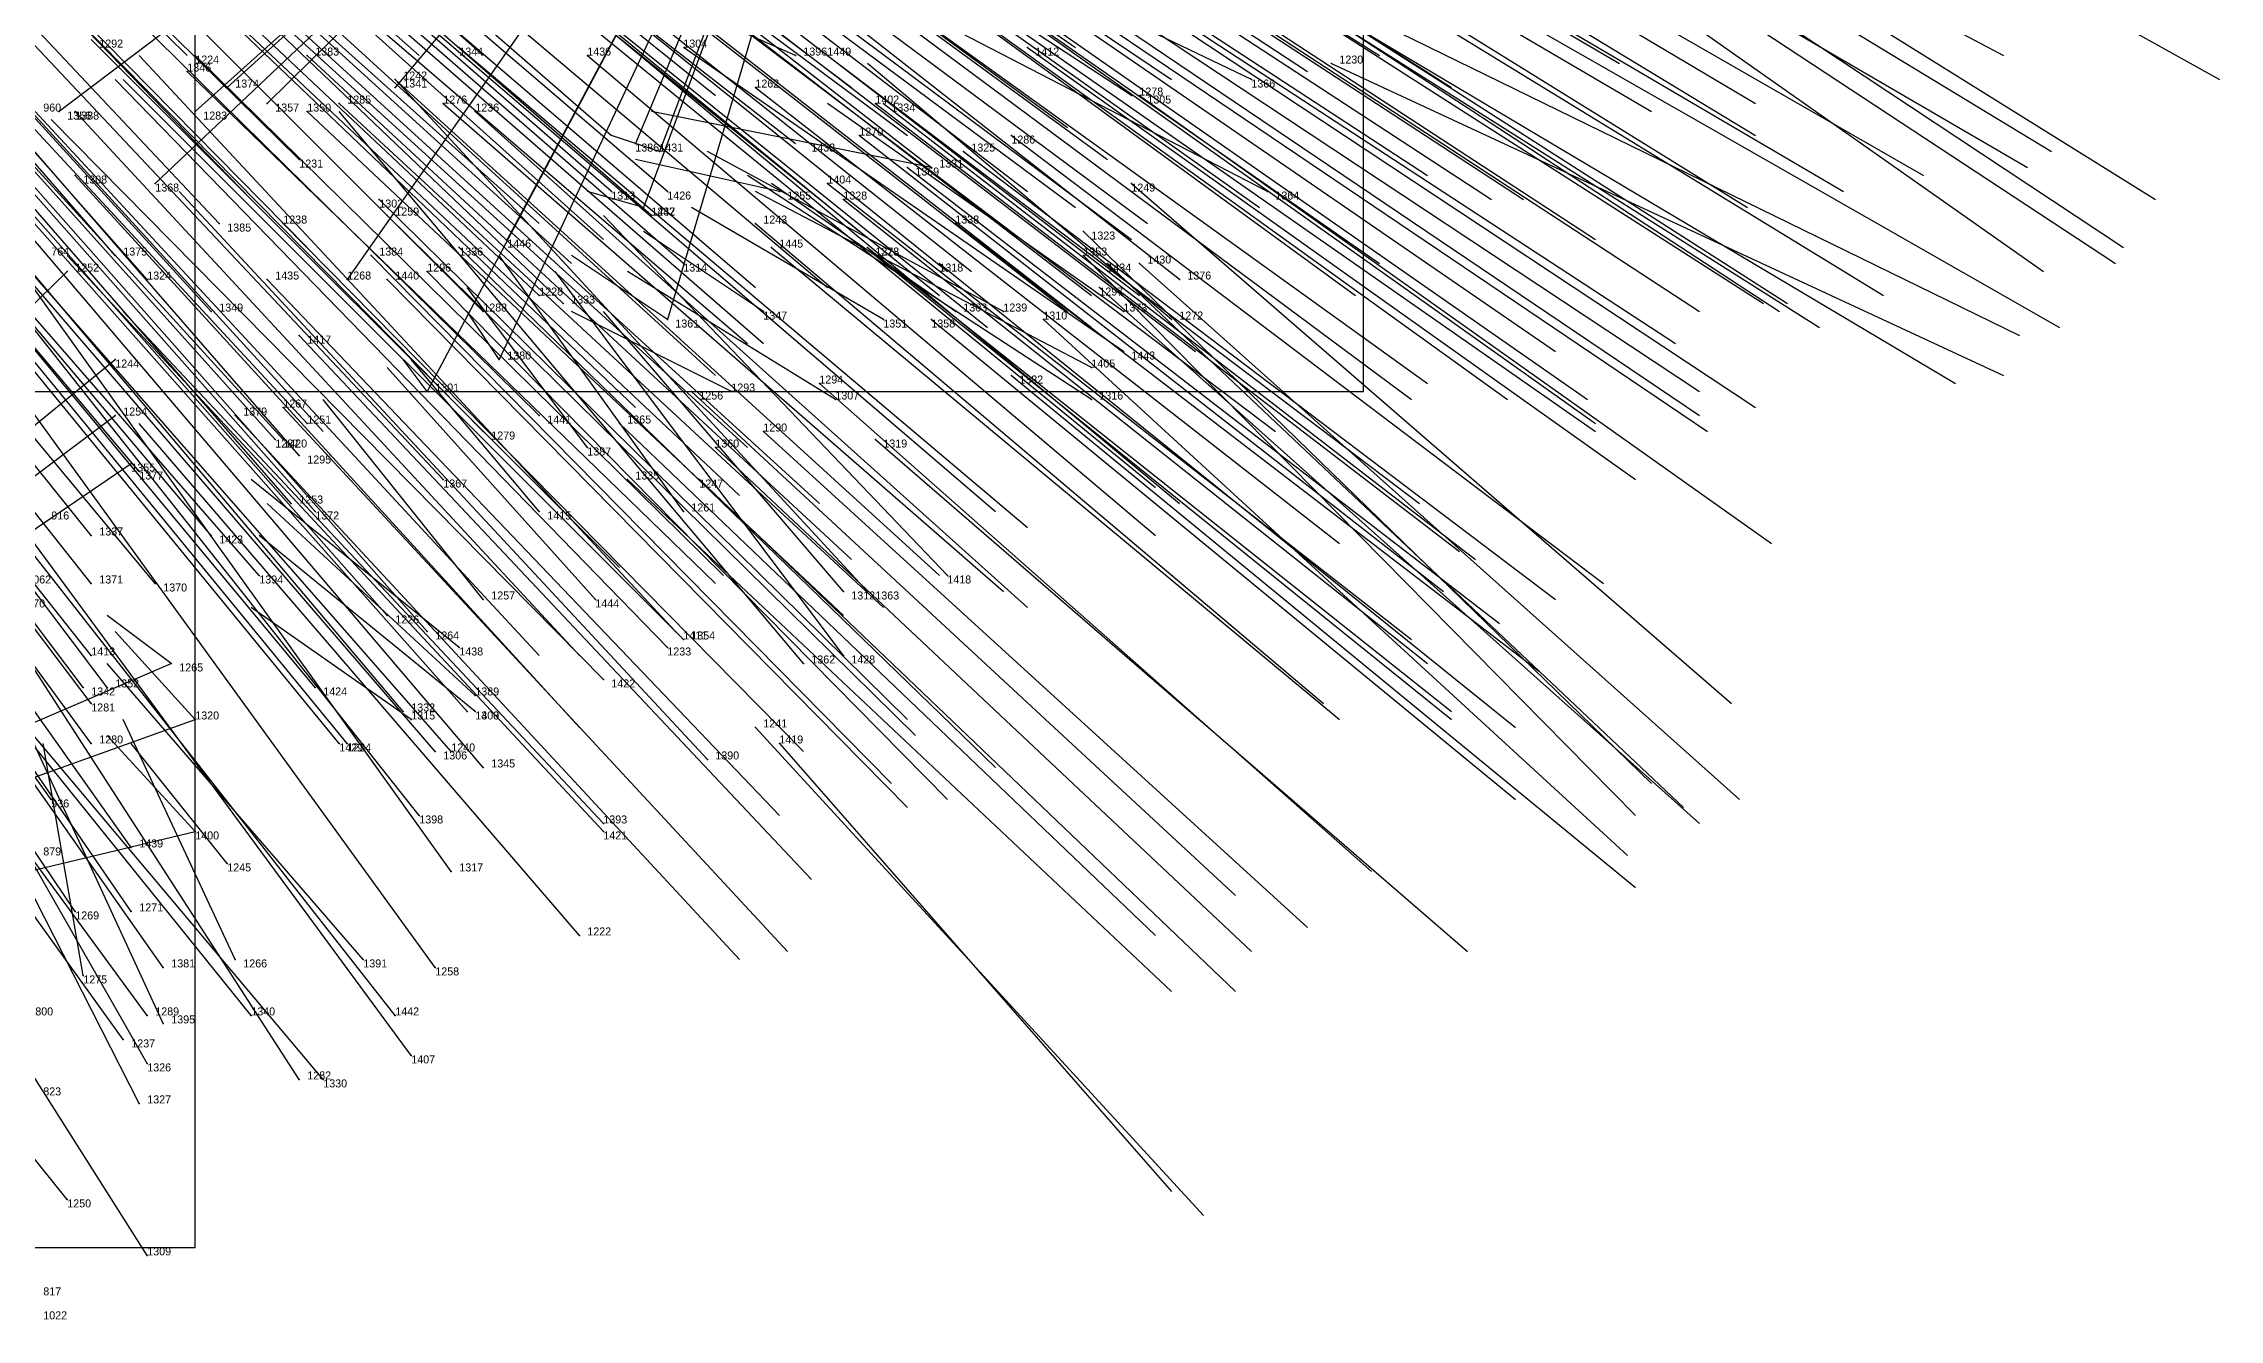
# Model space of a CAD drawing. Extents: x -0.5 to 0.59, y -0.5 to 0.59.
# Drawn here: x 0.256 to 0.528, y -0.428 to -0.2685 of the extents above; entities that cross this region are included whole.
import ezdxf

# ---------------------------------------------------------------- set-up
doc = ezdxf.new("R2010")
doc.units = 0
for name, color, linetype in [('Clients', 3, 'CONTINUOUS'), ('Facilities', 3, 'CONTINUOUS'), ('Facilities_lines', 3, 'CONTINUOUS'), ('Min_max_boxes', 1, 'CONTINUOUS'), ('Normals', 1, 'CONTINUOUS'), ('Source_points', 5, 'CONTINUOUS'), ('Text', 3, 'CONTINUOUS')]:
    doc.layers.add(name, color=color, linetype=linetype)

msp = doc.modelspace()

# ---------------------------------------------------------------- linework, layer by layer
at = {"layer": 'Clients', "color": 5}
for p in [(0.279, -0.274, -1.25), (0.3, -0.274, -1.25), (0.258, -0.277, -1.25), (0.275, -0.277, -1.25), (0.284, -0.276, -1.25), (0.33, -0.281, -1.25), (0.333, -0.282, -1.25), (0.27, -0.286, -1.25), (0.331, -0.289, -1.25), (0.314, -0.293, -1.25), (0.259, -0.297, -1.25), (0.294, -0.298, -1.25), (0.334, -0.303, -1.25), (0.265, -0.308, -1.25), (0.313, -0.308, -1.25), (0.304, -0.312, -1.25), (0.265, -0.315, -1.25), (0.267, -0.321, -1.25), (0.272, -0.346, -1.25), (0.275, -0.353, -1.25), (0.275, -0.367, -1.25)]:
    msp.add_point(p, dxfattribs=at)
at = {"layer": 'Facilities', "color": 3}
for p in [(0.308, -0.269, -1.022), (0.379, -0.269, -1.163), (0.275, -0.27, -0.963), (0.289, -0.27, -0.989), (0.324, -0.27, -1.054), (0.35, -0.27, -1.25), (0.354, -0.27, -1.112), (0.417, -0.271, -1.244), (0.274, -0.272, -0.964), (0.3, -0.273, -1.014), (0.345, -0.274, -1.101), (0.407, -0.273, -1.25), (0.26, -0.277, -0.95), (0.289, -0.277, -1), (0.293, -0.276, -1.006), (0.306, -0.276, -1.029), (0.31, -0.277, -1.039), (0.36, -0.276, -1.132), (0.361, -0.276, -1.136), (0.392, -0.275, -1.25), (0.393, -0.275, -1.2), (0.358, -0.28, -1.135), (0.377, -0.28, -1.174), (0.352, -0.281, -1.25), (0.371, -0.282, -1.166), (0.26, -0.285, -0.965), (0.288, -0.283, -1.01), (0.364, -0.284, -1.155), (0.367, -0.284, -1.25), (0.298, -0.288, -1.036), (0.327, -0.287, -1.087), (0.334, -0.287, -1.101), (0.348, -0.287, -1.25), (0.354, -0.286, -1.137), (0.356, -0.288, -1.144), (0.392, -0.286, -1.213), (0.409, -0.287, -1.25), (0.278, -0.291, -1.008), (0.286, -0.291, -1.02), (0.299, -0.29, -1.041), (0.332, -0.29, -1.101), (0.345, -0.291, -1.129), (0.37, -0.291, -1.176), (0.386, -0.292, -1.211), (0.265, -0.295, -0.991), (0.297, -0.295, -1.046), (0.308, -0.294, -1.065), (0.336, -0.296, -1.119), (0.347, -0.294, -1.137), (0.359, -0.294, -1.161), (0.36, -0.295, -1.163), (0.368, -0.296, -1.181), (0.386, -0.295, -1.214), (0.389, -0.296, -1.221), (0.393, -0.296, -1.23), (0.269, -0.298, -1.003), (0.284, -0.298, -1.029), (0.299, -0.298, -1.055), (0.304, -0.297, -1.062), (0.388, -0.299, -1.225), (0.398, -0.298, -1.244), (0.318, -0.3, -1.092), (0.321, -0.301, -1.1), (0.277, -0.302, -1.024), (0.311, -0.302, -1.083), (0.346, -0.302, -1.25), (0.361, -0.303, -1.25), (0.367, -0.303, -1.189), (0.37, -0.302, -1.25), (0.376, -0.302, -1.25), (0.381, -0.303, -1.216), (0.391, -0.302, -1.25), (0.397, -0.303, -1.25), (0.288, -0.305, -1.05), (0.391, -0.307, -1.243), (0.377, -0.31, -1.221), (0.387, -0.309, -1.25), (0.337, -0.312, -1.149), (0.342, -0.312, -1.25), (0.353, -0.311, -1.175), (0.28, -0.315, -1.054), (0.286, -0.314, -1.061), (0.318, -0.315, -1.12), (0.355, -0.313, -1.25), (0.387, -0.313, -1.245), (0.285, -0.318, -1.067), (0.286, -0.318, -1.069), (0.289, -0.316, -1.07), (0.311, -0.317, -1.111), (0.328, -0.316, -1.138), (0.346, -0.317, -1.172), (0.36, -0.318, -1.201), (0.288, -0.32, -1.077), (0.324, -0.319, -1.25), (0.34, -0.319, -1.165), (0.268, -0.322, -1.047), (0.306, -0.323, -1.112), (0.329, -0.323, -1.153), (0.338, -0.323, -1.169), (0.287, -0.326, -1.086), (0.29, -0.327, -1.092), (0.318, -0.327, -1.25), (0.336, -0.327, -1.25), (0.262, -0.33, -1.053), (0.277, -0.33, -1.078), (0.262, -0.336, -1.065), (0.27, -0.336, -1.079), (0.283, -0.335, -1.096), (0.356, -0.337, -1.25), (0.359, -0.337, -1.232), (0.369, -0.335, -1.25), (0.311, -0.338, -1.25), (0.325, -0.338, -1.25), (0.299, -0.34, -1.133), (0.304, -0.342, -1.145), (0.335, -0.342, -1.197), (0.262, -0.345, -1.082), (0.308, -0.344, -1.25), (0.334, -0.344, -1.199), (0.336, -0.343, -1.2), (0.356, -0.345, -1.25), (0.326, -0.348, -1.193), (0.351, -0.346, -1.232), (0.261, -0.349, -1.091), (0.264, -0.349, -1.093), (0.29, -0.349, -1.135), (0.31, -0.35, -1.25), (0.262, -0.351, -1.095), (0.301, -0.352, -1.158), (0.302, -0.353, -1.25), (0.309, -0.352, -1.172), (0.31, -0.352, -1.25), (0.262, -0.356, -1.105), (0.293, -0.356, -1.152), (0.294, -0.356, -1.155), (0.345, -0.354, -1.236), (0.348, -0.356, -1.244), (0.305, -0.357, -1.175), (0.307, -0.357, -1.176), (0.311, -0.359, -1.188), (0.339, -0.358, -1.233), (0.257, -0.363, -1.113), (0.303, -0.365, -1.186), (0.326, -0.366, -1.25), (0.326, -0.367, -1.227), (0.267, -0.369, -1.139), (0.279, -0.371, -1.25), (0.307, -0.372, -1.206), (0.26, -0.377, -1.145), (0.267, -0.377, -1.154), (0.323, -0.38, -1.246), (0.28, -0.383, -1.25), (0.296, -0.383, -1.25), (0.261, -0.385, -1.25), (0.271, -0.384, -1.174), (0.305, -0.384, -1.227), (0.269, -0.39, -1.184), (0.271, -0.391, -1.25), (0.282, -0.39, -1.202), (0.3, -0.39, -1.23), (0.266, -0.393, -1.187), (0.269, -0.396, -1.25), (0.302, -0.395, -1.25), (0.288, -0.398, -1.25), (0.291, -0.398, -1.233), (0.268, -0.401, -1.25), (0.259, -0.413, -1.218), (0.269, -0.42, -1.25)]:
    msp.add_point(p, dxfattribs=at)
at = {"layer": 'Facilities_lines', "color": 3}
for p, q in [((0.366, -0.195, -1.25), (0.258, -0.277, -1.25)), ((0.366, -0.195, -1.25), (0.27, -0.286, -1.25)), ((0.366, -0.195, -1.25), (0.275, -0.277, -1.25)), ((0.366, -0.195, -1.25), (0.279, -0.274, -1.25)), ((0.366, -0.195, -1.25), (0.284, -0.276, -1.25)), ((0.366, -0.195, -1.25), (0.294, -0.298, -1.25)), ((0.366, -0.195, -1.25), (0.3, -0.274, -1.25)), ((0.366, -0.195, -1.25), (0.304, -0.312, -1.25)), ((0.366, -0.195, -1.25), (0.313, -0.308, -1.25)), ((0.366, -0.195, -1.25), (0.314, -0.293, -1.25)), ((0.366, -0.195, -1.25), (0.33, -0.281, -1.25)), ((0.366, -0.195, -1.25), (0.331, -0.289, -1.25)), ((0.366, -0.195, -1.25), (0.333, -0.282, -1.25)), ((0.366, -0.195, -1.25), (0.334, -0.303, -1.25)), ((0.158, -0.395, -1.25), (0.259, -0.297, -1.25)), ((0.158, -0.395, -1.25), (0.265, -0.308, -1.25)), ((0.158, -0.395, -1.25), (0.265, -0.315, -1.25)), ((0.158, -0.395, -1.25), (0.267, -0.321, -1.25)), ((0.158, -0.395, -1.25), (0.272, -0.346, -1.25)), ((0.158, -0.395, -1.25), (0.275, -0.353, -1.25)), ((0.158, -0.395, -1.25), (0.275, -0.367, -1.25))]:
    msp.add_line(p, q, dxfattribs=at)
at = {"layer": 'Min_max_boxes', "color": 1}
for p, q in [((0.421, -0.312, -1.25), (0.421, -0.039, -1.25)), ((0.421, -0.312, -1.25), (0.421, -0.039, -1.25)), ((0.275, -0.419, -1.25), (0.275, -0.256, -1.25)), ((0.275, -0.419, -1.25), (0.275, -0.256, -1.25)), ((0.231, -0.312, -1.25), (0.421, -0.312, -1.25)), ((0.231, -0.312, -1.25), (0.421, -0.312, -1.25)), ((0.421, -0.312, -1.25), (0.421, -0.312, -1.25)), ((0.033, -0.419, -1.25), (0.275, -0.419, -1.25)), ((0.033, -0.419, -1.25), (0.275, -0.419, -1.25)), ((0.275, -0.419, -1.25), (0.275, -0.419, -1.25))]:
    msp.add_line(p, q, dxfattribs=at)
at = {"layer": 'Normals', "color": 1}
for p, q in [((0.208, -0.205, -0.73), (0.274, -0.27, -0.692)), ((0.233, -0.208, -0.781), (0.303, -0.27, -0.744)), ((0.241, -0.208, -0.796), (0.311, -0.27, -0.76)), ((0.267, -0.216, -0.86), (0.34, -0.275, -0.823)), ((0.309, -0.216, -0.942), (0.385, -0.269, -0.905)), ((0.288, -0.283, -1.01), (0.222, -0.218, -1.048)), ((0.257, -0.219, -0.844), (0.327, -0.28, -0.807)), ((0.283, -0.218, -0.894), (0.357, -0.274, -0.857)), ((0.217, -0.221, -0.774), (0.282, -0.288, -0.737)), ((0.32, -0.221, -0.971), (0.397, -0.273, -0.934)), ((0.337, -0.221, -1.006), (0.414, -0.272, -0.969)), ((0.345, -0.221, -1.023), (0.423, -0.27, -0.986)), ((0.265, -0.295, -0.991), (0.204, -0.225, -1.029)), ((0.278, -0.291, -1.008), (0.215, -0.224, -1.045)), ((0.277, -0.224, -0.89), (0.35, -0.281, -0.853)), ((0.29, -0.225, -0.917), (0.364, -0.28, -0.879)), ((0.309, -0.224, -0.955), (0.384, -0.279, -0.917)), ((0.354, -0.224, -1.047), (0.432, -0.274, -1.01)), ((0.373, -0.224, -1.088), (0.453, -0.271, -1.051)), ((0.442, -0.225, -1.238), (0.528, -0.273, -1.249)), ((0.269, -0.298, -1.003), (0.207, -0.228, -1.04)), ((0.224, -0.228, -0.799), (0.289, -0.294, -0.762)), ((0.327, -0.287, -1.087), (0.257, -0.226, -1.125)), ((0.334, -0.287, -1.101), (0.264, -0.227, -1.139)), ((0.294, -0.227, -0.928), (0.367, -0.284, -0.891)), ((0.314, -0.228, -0.97), (0.389, -0.283, -0.933)), ((0.42, -0.227, -1.192), (0.501, -0.27, -1.155)), ((0.249, -0.229, -0.847), (0.318, -0.291, -0.809)), ((0.257, -0.231, -0.863), (0.326, -0.293, -0.825)), ((0.332, -0.29, -1.101), (0.262, -0.229, -1.139)), ((0.306, -0.231, -0.958), (0.379, -0.287, -0.92)), ((0.377, -0.23, -1.105), (0.457, -0.277, -1.068)), ((0.391, -0.229, -1.132), (0.47, -0.276, -1.095)), ((0.423, -0.231, -1.206), (0.507, -0.282, -1.186)), ((0.277, -0.302, -1.024), (0.214, -0.233, -1.061)), ((0.286, -0.233, -0.923), (0.358, -0.292, -0.885)), ((0.391, -0.232, -1.136), (0.47, -0.28, -1.098)), ((0.311, -0.302, -1.083), (0.245, -0.236, -1.12)), ((0.318, -0.3, -1.092), (0.25, -0.236, -1.129)), ((0.254, -0.234, -0.862), (0.322, -0.296, -0.824)), ((0.336, -0.296, -1.119), (0.266, -0.235, -1.156)), ((0.311, -0.234, -0.973), (0.385, -0.289, -0.936)), ((0.32, -0.236, -0.993), (0.394, -0.291, -0.957)), ((0.332, -0.235, -1.017), (0.408, -0.289, -0.98)), ((0.351, -0.234, -1.056), (0.429, -0.285, -1.018)), ((0.42, -0.235, -1.203), (0.504, -0.284, -1.181)), ((0.435, -0.235, -1.236), (0.52, -0.288, -1.244)), ((0.321, -0.301, -1.1), (0.254, -0.237, -1.137)), ((0.274, -0.238, -0.909), (0.345, -0.299, -0.872)), ((0.283, -0.239, -0.925), (0.354, -0.299, -0.888)), ((0.297, -0.239, -0.952), (0.369, -0.297, -0.915)), ((0.299, -0.239, -0.958), (0.372, -0.297, -0.92)), ((0.317, -0.237, -0.99), (0.392, -0.293, -0.953)), ((0.359, -0.237, -1.076), (0.437, -0.288, -1.039)), ((0.363, -0.237, -1.084), (0.441, -0.288, -1.046)), ((0.411, -0.239, -1.187), (0.491, -0.285, -1.15)), ((0.433, -0.239, -1.237), (0.516, -0.294, -1.242)), ((0.296, -0.242, -0.956), (0.368, -0.3, -0.919)), ((0.372, -0.242, -1.109), (0.45, -0.293, -1.072)), ((0.39, -0.24, -1.145), (0.469, -0.289, -1.107)), ((0.401, -0.24, -1.169), (0.481, -0.287, -1.131)), ((0.425, -0.24, -1.219), (0.506, -0.297, -1.21)), ((0.433, -0.242, -1.24), (0.515, -0.296, -1.256)), ((0.313, -0.243, -0.991), (0.387, -0.3, -0.955)), ((0.319, -0.243, -1.003), (0.393, -0.3, -0.966)), ((0.347, -0.243, -1.058), (0.423, -0.296, -1.021)), ((0.271, -0.247, -0.918), (0.34, -0.31, -0.881)), ((0.274, -0.246, -0.92), (0.344, -0.306, -0.882)), ((0.276, -0.245, -0.922), (0.346, -0.306, -0.885)), ((0.302, -0.246, -0.974), (0.374, -0.304, -0.937)), ((0.311, -0.245, -0.99), (0.384, -0.302, -0.953)), ((0.314, -0.247, -0.999), (0.387, -0.304, -0.962)), ((0.346, -0.246, -1.06), (0.42, -0.3, -1.022)), ((0.285, -0.318, -1.067), (0.223, -0.249, -1.104)), ((0.286, -0.318, -1.069), (0.223, -0.249, -1.106)), ((0.289, -0.316, -1.07), (0.226, -0.248, -1.107)), ((0.288, -0.32, -1.077), (0.227, -0.25, -1.113)), ((0.228, -0.248, -0.843), (0.291, -0.317, -0.808)), ((0.318, -0.315, -1.12), (0.252, -0.25, -1.157)), ((0.263, -0.25, -0.907), (0.33, -0.314, -0.87)), ((0.407, -0.273, -1.25), (0.357, -0.249, -1.167)), ((0.268, -0.322, -1.047), (0.208, -0.251, -1.084)), ((0.311, -0.317, -1.111), (0.246, -0.251, -1.147)), ((0.327, -0.251, -1.029), (0.4, -0.307, -0.993)), ((0.385, -0.251, -1.15), (0.463, -0.302, -1.113)), ((0.393, -0.251, -1.165), (0.471, -0.301, -1.128)), ((0.395, -0.251, -1.169), (0.473, -0.302, -1.132)), ((0.396, -0.251, -1.171), (0.474, -0.301, -1.134)), ((0.406, -0.251, -1.194), (0.486, -0.3, -1.158)), ((0.306, -0.323, -1.112), (0.242, -0.255, -1.149)), ((0.368, -0.254, -1.119), (0.445, -0.307, -1.081)), ((0.382, -0.255, -1.149), (0.46, -0.306, -1.112)), ((0.399, -0.254, -1.183), (0.478, -0.304, -1.146)), ((0.262, -0.33, -1.053), (0.204, -0.258, -1.091)), ((0.287, -0.326, -1.086), (0.226, -0.256, -1.122)), ((0.29, -0.327, -1.092), (0.228, -0.257, -1.129)), ((0.276, -0.257, -0.942), (0.344, -0.319, -0.905)), ((0.398, -0.298, -1.244), (0.347, -0.258, -1.167)), ((0.353, -0.258, -1.092), (0.427, -0.313, -1.054)), ((0.409, -0.287, -1.25), (0.353, -0.258, -1.173)), ((0.354, -0.257, -1.093), (0.429, -0.311, -1.055)), ((0.392, -0.275, -1.25), (0.363, -0.256, -1.156)), ((0.424, -0.256, -1.238), (0.508, -0.304, -1.264)), ((0.277, -0.33, -1.078), (0.217, -0.259, -1.115)), ((0.275, -0.261, -0.949), (0.343, -0.325, -0.913)), ((0.336, -0.261, -1.064), (0.41, -0.317, -1.027)), ((0.364, -0.259, -1.117), (0.439, -0.313, -1.079)), ((0.373, -0.26, -1.138), (0.449, -0.313, -1.1)), ((0.386, -0.261, -1.163), (0.463, -0.312, -1.127)), ((0.411, -0.261, -1.217), (0.495, -0.311, -1.199)), ((0.413, -0.261, -1.221), (0.503, -0.305, -1.216)), ((0.262, -0.336, -1.065), (0.204, -0.263, -1.103)), ((0.284, -0.263, -0.968), (0.353, -0.326, -0.931)), ((0.35, -0.27, -1.25), (0.332, -0.262, -1.152)), ((0.374, -0.262, -1.143), (0.45, -0.316, -1.106)), ((0.386, -0.263, -1.168), (0.463, -0.315, -1.131)), ((0.393, -0.263, -1.181), (0.47, -0.314, -1.144)), ((0.27, -0.336, -1.079), (0.211, -0.265, -1.116)), ((0.283, -0.335, -1.096), (0.222, -0.265, -1.133)), ((0.324, -0.266, -1.046), (0.395, -0.324, -1.009)), ((0.374, -0.264, -1.143), (0.45, -0.317, -1.106)), ((0.387, -0.265, -1.172), (0.464, -0.317, -1.135)), ((0.262, -0.268, -0.937), (0.328, -0.334, -0.9)), ((0.305, -0.267, -1.012), (0.375, -0.327, -0.975)), ((0.308, -0.269, -1.022), (0.379, -0.329, -0.986)), ((0.327, -0.267, -1.055), (0.398, -0.326, -1.018)), ((0.391, -0.307, -1.243), (0.336, -0.269, -1.169)), ((0.379, -0.269, -1.163), (0.455, -0.323, -1.126)), ((0.299, -0.34, -1.133), (0.238, -0.271, -1.171)), ((0.335, -0.342, -1.197), (0.268, -0.27, -1.214)), ((0.275, -0.27, -0.963), (0.341, -0.335, -0.927)), ((0.289, -0.27, -0.989), (0.357, -0.333, -0.951)), ((0.324, -0.27, -1.054), (0.395, -0.33, -1.017)), ((0.354, -0.27, -1.112), (0.428, -0.326, -1.075)), ((0.397, -0.303, -1.25), (0.359, -0.271, -1.164)), ((0.417, -0.271, -1.244), (0.501, -0.31, -1.281)), ((0.262, -0.345, -1.082), (0.204, -0.272, -1.12)), ((0.304, -0.342, -1.145), (0.243, -0.273, -1.182)), ((0.334, -0.344, -1.199), (0.265, -0.273, -1.213)), ((0.336, -0.343, -1.2), (0.266, -0.273, -1.21)), ((0.274, -0.272, -0.964), (0.34, -0.336, -0.927)), ((0.279, -0.274, -1.25), (0.279, -0.274, -1.15)), ((0.3, -0.273, -1.014), (0.368, -0.335, -0.976)), ((0.359, -0.337, -1.232), (0.3, -0.273, -1.183)), ((0.3, -0.274, -1.25), (0.3, -0.274, -1.15)), ((0.345, -0.274, -1.101), (0.418, -0.331, -1.063)), ((0.261, -0.349, -1.091), (0.205, -0.275, -1.128)), ((0.262, -0.351, -1.095), (0.206, -0.277, -1.132)), ((0.264, -0.349, -1.093), (0.208, -0.275, -1.13)), ((0.255, -0.277, -0.942), (0.318, -0.345, -0.904)), ((0.258, -0.277, -1.25), (0.258, -0.277, -1.15)), ((0.26, -0.277, -0.95), (0.323, -0.345, -0.912)), ((0.275, -0.277, -1.25), (0.275, -0.277, -1.15)), ((0.284, -0.276, -1.25), (0.284, -0.276, -1.15)), ((0.289, -0.277, -1), (0.356, -0.34, -0.962)), ((0.293, -0.276, -1.006), (0.361, -0.339, -0.969)), ((0.351, -0.346, -1.232), (0.293, -0.277, -1.188)), ((0.306, -0.276, -1.029), (0.376, -0.337, -0.992)), ((0.31, -0.277, -1.039), (0.379, -0.339, -1.002)), ((0.352, -0.281, -1.25), (0.332, -0.277, -1.152)), ((0.391, -0.302, -1.25), (0.354, -0.276, -1.161)), ((0.36, -0.276, -1.132), (0.433, -0.332, -1.095)), ((0.361, -0.276, -1.136), (0.435, -0.333, -1.099)), ((0.393, -0.275, -1.2), (0.472, -0.331, -1.173)), ((0.29, -0.349, -1.135), (0.231, -0.278, -1.172)), ((0.326, -0.348, -1.193), (0.257, -0.278, -1.211)), ((0.33, -0.281, -1.25), (0.327, -0.28, -1.15)), ((0.333, -0.282, -1.25), (0.327, -0.28, -1.15)), ((0.367, -0.284, -1.25), (0.342, -0.279, -1.153)), ((0.358, -0.28, -1.135), (0.431, -0.337, -1.098)), ((0.377, -0.28, -1.174), (0.451, -0.336, -1.136)), ((0.262, -0.356, -1.105), (0.207, -0.281, -1.142)), ((0.301, -0.352, -1.158), (0.241, -0.281, -1.195)), ((0.309, -0.352, -1.172), (0.246, -0.281, -1.202)), ((0.376, -0.302, -1.25), (0.339, -0.282, -1.159)), ((0.371, -0.282, -1.166), (0.445, -0.338, -1.129)), ((0.293, -0.356, -1.152), (0.234, -0.284, -1.189)), ((0.294, -0.356, -1.155), (0.235, -0.284, -1.192)), ((0.307, -0.357, -1.176), (0.243, -0.284, -1.203)), ((0.305, -0.357, -1.175), (0.243, -0.285, -1.203)), ((0.311, -0.359, -1.188), (0.248, -0.285, -1.212)), ((0.26, -0.285, -0.965), (0.323, -0.354, -0.928)), ((0.348, -0.287, -1.25), (0.33, -0.283, -1.152)), ((0.387, -0.313, -1.245), (0.344, -0.285, -1.159)), ((0.364, -0.284, -1.155), (0.438, -0.341, -1.118)), ((0.257, -0.363, -1.113), (0.203, -0.288, -1.15)), ((0.303, -0.365, -1.186), (0.242, -0.288, -1.203)), ((0.27, -0.286, -1.25), (0.27, -0.286, -1.15)), ((0.339, -0.358, -1.233), (0.273, -0.287, -1.211)), ((0.298, -0.288, -1.036), (0.364, -0.353, -0.999)), ((0.331, -0.289, -1.25), (0.324, -0.287, -1.15)), ((0.387, -0.309, -1.25), (0.345, -0.287, -1.162)), ((0.37, -0.302, -1.25), (0.347, -0.286, -1.154)), ((0.354, -0.286, -1.137), (0.427, -0.343, -1.1)), ((0.356, -0.288, -1.144), (0.429, -0.346, -1.107)), ((0.392, -0.286, -1.213), (0.467, -0.351, -1.198)), ((0.307, -0.372, -1.206), (0.249, -0.291, -1.213)), ((0.286, -0.291, -1.02), (0.351, -0.357, -0.982)), ((0.299, -0.29, -1.041), (0.365, -0.355, -1.004)), ((0.369, -0.335, -1.25), (0.326, -0.29, -1.171)), ((0.361, -0.303, -1.25), (0.337, -0.289, -1.154)), ((0.345, -0.291, -1.129), (0.416, -0.351, -1.092)), ((0.37, -0.291, -1.176), (0.443, -0.347, -1.139)), ((0.267, -0.369, -1.139), (0.213, -0.293, -1.176)), ((0.314, -0.293, -1.25), (0.314, -0.293, -1.15)), ((0.346, -0.302, -1.25), (0.331, -0.292, -1.152)), ((0.386, -0.292, -1.211), (0.457, -0.361, -1.195)), ((0.326, -0.367, -1.227), (0.259, -0.295, -1.209)), ((0.297, -0.295, -1.046), (0.362, -0.361, -1.01)), ((0.308, -0.294, -1.065), (0.375, -0.359, -1.028)), ((0.336, -0.327, -1.25), (0.313, -0.295, -1.158)), ((0.334, -0.303, -1.25), (0.322, -0.295, -1.151)), ((0.347, -0.294, -1.137), (0.418, -0.353, -1.1)), ((0.359, -0.294, -1.161), (0.432, -0.352, -1.123)), ((0.36, -0.295, -1.163), (0.432, -0.353, -1.126)), ((0.368, -0.296, -1.181), (0.44, -0.354, -1.144)), ((0.386, -0.295, -1.214), (0.455, -0.365, -1.199)), ((0.389, -0.296, -1.221), (0.461, -0.364, -1.213)), ((0.393, -0.296, -1.23), (0.468, -0.363, -1.231)), ((0.259, -0.297, -1.25), (0.259, -0.297, -1.15)), ((0.284, -0.298, -1.029), (0.348, -0.365, -0.992)), ((0.294, -0.298, -1.25), (0.294, -0.298, -1.15)), ((0.299, -0.298, -1.055), (0.364, -0.364, -1.018)), ((0.304, -0.297, -1.062), (0.369, -0.363, -1.025)), ((0.324, -0.319, -1.25), (0.309, -0.299, -1.153)), ((0.356, -0.345, -1.25), (0.32, -0.297, -1.17)), ((0.355, -0.313, -1.25), (0.329, -0.297, -1.155)), ((0.388, -0.299, -1.225), (0.463, -0.366, -1.226)), ((0.26, -0.377, -1.145), (0.208, -0.3, -1.181)), ((0.267, -0.377, -1.154), (0.214, -0.3, -1.191)), ((0.305, -0.384, -1.227), (0.247, -0.304, -1.216)), ((0.326, -0.366, -1.25), (0.266, -0.302, -1.202)), ((0.313, -0.308, -1.25), (0.309, -0.302, -1.15)), ((0.342, -0.312, -1.25), (0.322, -0.302, -1.152)), ((0.356, -0.337, -1.25), (0.326, -0.302, -1.162)), ((0.367, -0.303, -1.189), (0.44, -0.363, -1.158)), ((0.381, -0.303, -1.216), (0.454, -0.37, -1.205)), ((0.271, -0.384, -1.174), (0.216, -0.306, -1.204)), ((0.288, -0.305, -1.05), (0.352, -0.373, -1.013)), ((0.265, -0.308, -1.25), (0.265, -0.308, -1.15)), ((0.325, -0.338, -1.25), (0.299, -0.309, -1.158)), ((0.304, -0.312, -1.25), (0.301, -0.308, -1.15)), ((0.318, -0.327, -1.25), (0.302, -0.308, -1.153)), ((0.377, -0.31, -1.221), (0.455, -0.374, -1.221)), ((0.269, -0.39, -1.184), (0.211, -0.311, -1.203)), ((0.282, -0.39, -1.202), (0.219, -0.312, -1.21)), ((0.3, -0.39, -1.23), (0.238, -0.311, -1.223)), ((0.337, -0.312, -1.149), (0.405, -0.375, -1.112)), ((0.353, -0.311, -1.175), (0.422, -0.372, -1.138)), ((0.266, -0.393, -1.187), (0.209, -0.314, -1.206)), ((0.265, -0.315, -1.25), (0.265, -0.315, -1.15)), ((0.28, -0.315, -1.054), (0.343, -0.383, -1.016)), ((0.286, -0.314, -1.061), (0.349, -0.382, -1.024)), ((0.311, -0.338, -1.25), (0.291, -0.313, -1.155)), ((0.323, -0.38, -1.246), (0.268, -0.316, -1.192)), ((0.328, -0.316, -1.138), (0.395, -0.38, -1.101)), ((0.346, -0.317, -1.172), (0.414, -0.379, -1.135)), ((0.36, -0.318, -1.201), (0.434, -0.382, -1.182)), ((0.34, -0.319, -1.165), (0.407, -0.382, -1.128)), ((0.291, -0.398, -1.233), (0.227, -0.322, -1.218)), ((0.302, -0.395, -1.25), (0.249, -0.323, -1.206)), ((0.267, -0.321, -1.25), (0.267, -0.321, -1.15)), ((0.308, -0.344, -1.25), (0.282, -0.323, -1.156)), ((0.329, -0.323, -1.153), (0.397, -0.387, -1.116)), ((0.338, -0.323, -1.169), (0.405, -0.387, -1.132)), ((0.31, -0.35, -1.25), (0.284, -0.326, -1.156)), ((0.31, -0.352, -1.25), (0.283, -0.33, -1.156)), ((0.288, -0.398, -1.25), (0.246, -0.333, -1.186)), ((0.259, -0.413, -1.218), (0.196, -0.335, -1.216)), ((0.302, -0.353, -1.25), (0.282, -0.339, -1.153)), ((0.272, -0.346, -1.25), (0.264, -0.34, -1.151)), ((0.275, -0.353, -1.25), (0.265, -0.342, -1.151)), ((0.296, -0.383, -1.25), (0.264, -0.346, -1.163)), ((0.268, -0.401, -1.25), (0.242, -0.35, -1.168)), ((0.271, -0.391, -1.25), (0.253, -0.352, -1.159)), ((0.28, -0.383, -1.25), (0.266, -0.353, -1.156)), ((0.261, -0.385, -1.25), (0.256, -0.356, -1.154)), ((0.275, -0.367, -1.25), (0.264, -0.355, -1.151)), ((0.279, -0.371, -1.25), (0.267, -0.356, -1.152)), ((0.345, -0.354, -1.236), (0.401, -0.415, -1.292)), ((0.348, -0.356, -1.244), (0.397, -0.412, -1.311)), ((0.269, -0.42, -1.25), (0.229, -0.357, -1.184)), ((0.269, -0.396, -1.25), (0.249, -0.361, -1.159))]:
    msp.add_line(p, q, dxfattribs=at)
at = {"layer": 'Source_points', "color": 5}
for p in [(0.308, -0.269, -1.022), (0.379, -0.269, -1.163), (0.275, -0.27, -0.963), (0.289, -0.27, -0.989), (0.324, -0.27, -1.054), (0.35, -0.27, -1.25), (0.354, -0.27, -1.112), (0.417, -0.271, -1.244), (0.274, -0.272, -0.964), (0.279, -0.274, -1.25), (0.3, -0.273, -1.014), (0.3, -0.274, -1.25), (0.345, -0.274, -1.101), (0.407, -0.273, -1.25), (0.258, -0.277, -1.25), (0.26, -0.277, -0.95), (0.275, -0.277, -1.25), (0.284, -0.276, -1.25), (0.289, -0.277, -1), (0.293, -0.276, -1.006), (0.306, -0.276, -1.029), (0.31, -0.277, -1.039), (0.36, -0.276, -1.132), (0.361, -0.276, -1.136), (0.392, -0.275, -1.25), (0.393, -0.275, -1.2), (0.358, -0.28, -1.135), (0.377, -0.28, -1.174), (0.33, -0.281, -1.25), (0.333, -0.282, -1.25), (0.352, -0.281, -1.25), (0.371, -0.282, -1.166), (0.26, -0.285, -0.965), (0.288, -0.283, -1.01), (0.364, -0.284, -1.155), (0.367, -0.284, -1.25), (0.27, -0.286, -1.25), (0.298, -0.288, -1.036), (0.327, -0.287, -1.087), (0.334, -0.287, -1.101), (0.348, -0.287, -1.25), (0.354, -0.286, -1.137), (0.356, -0.288, -1.144), (0.392, -0.286, -1.213), (0.409, -0.287, -1.25), (0.278, -0.291, -1.008), (0.286, -0.291, -1.02), (0.299, -0.29, -1.041), (0.331, -0.289, -1.25), (0.332, -0.29, -1.101), (0.345, -0.291, -1.129), (0.37, -0.291, -1.176), (0.314, -0.293, -1.25), (0.386, -0.292, -1.211), (0.265, -0.295, -0.991), (0.297, -0.295, -1.046), (0.308, -0.294, -1.065), (0.336, -0.296, -1.119), (0.347, -0.294, -1.137), (0.359, -0.294, -1.161), (0.36, -0.295, -1.163), (0.368, -0.296, -1.181), (0.386, -0.295, -1.214), (0.389, -0.296, -1.221), (0.393, -0.296, -1.23), (0.259, -0.297, -1.25), (0.269, -0.298, -1.003), (0.284, -0.298, -1.029), (0.294, -0.298, -1.25), (0.299, -0.298, -1.055), (0.304, -0.297, -1.062), (0.388, -0.299, -1.225), (0.398, -0.298, -1.244), (0.318, -0.3, -1.092), (0.321, -0.301, -1.1), (0.277, -0.302, -1.024), (0.311, -0.302, -1.083), (0.334, -0.303, -1.25), (0.346, -0.302, -1.25), (0.361, -0.303, -1.25), (0.367, -0.303, -1.189), (0.37, -0.302, -1.25), (0.376, -0.302, -1.25), (0.381, -0.303, -1.216), (0.391, -0.302, -1.25), (0.397, -0.303, -1.25), (0.288, -0.305, -1.05), (0.391, -0.307, -1.243), (0.265, -0.308, -1.25), (0.313, -0.308, -1.25), (0.377, -0.31, -1.221), (0.387, -0.309, -1.25), (0.304, -0.312, -1.25), (0.337, -0.312, -1.149), (0.342, -0.312, -1.25), (0.353, -0.311, -1.175), (0.265, -0.315, -1.25), (0.28, -0.315, -1.054), (0.286, -0.314, -1.061), (0.318, -0.315, -1.12), (0.355, -0.313, -1.25), (0.387, -0.313, -1.245), (0.285, -0.318, -1.067), (0.286, -0.318, -1.069), (0.289, -0.316, -1.07), (0.311, -0.317, -1.111), (0.328, -0.316, -1.138), (0.346, -0.317, -1.172), (0.36, -0.318, -1.201), (0.288, -0.32, -1.077), (0.324, -0.319, -1.25), (0.34, -0.319, -1.165), (0.267, -0.321, -1.25), (0.268, -0.322, -1.047), (0.306, -0.323, -1.112), (0.329, -0.323, -1.153), (0.338, -0.323, -1.169), (0.287, -0.326, -1.086), (0.29, -0.327, -1.092), (0.318, -0.327, -1.25), (0.336, -0.327, -1.25), (0.262, -0.33, -1.053), (0.277, -0.33, -1.078), (0.262, -0.336, -1.065), (0.27, -0.336, -1.079), (0.283, -0.335, -1.096), (0.356, -0.337, -1.25), (0.359, -0.337, -1.232), (0.369, -0.335, -1.25), (0.311, -0.338, -1.25), (0.325, -0.338, -1.25), (0.299, -0.34, -1.133), (0.304, -0.342, -1.145), (0.335, -0.342, -1.197), (0.262, -0.345, -1.082), (0.308, -0.344, -1.25), (0.334, -0.344, -1.199), (0.336, -0.343, -1.2), (0.356, -0.345, -1.25), (0.272, -0.346, -1.25), (0.326, -0.348, -1.193), (0.351, -0.346, -1.232), (0.261, -0.349, -1.091), (0.264, -0.349, -1.093), (0.29, -0.349, -1.135), (0.31, -0.35, -1.25), (0.262, -0.351, -1.095), (0.275, -0.353, -1.25), (0.301, -0.352, -1.158), (0.302, -0.353, -1.25), (0.309, -0.352, -1.172), (0.31, -0.352, -1.25), (0.262, -0.356, -1.105), (0.293, -0.356, -1.152), (0.294, -0.356, -1.155), (0.345, -0.354, -1.236), (0.348, -0.356, -1.244), (0.305, -0.357, -1.175), (0.307, -0.357, -1.176), (0.311, -0.359, -1.188), (0.339, -0.358, -1.233), (0.257, -0.363, -1.113), (0.275, -0.367, -1.25), (0.303, -0.365, -1.186), (0.326, -0.366, -1.25), (0.326, -0.367, -1.227), (0.267, -0.369, -1.139), (0.279, -0.371, -1.25), (0.307, -0.372, -1.206), (0.26, -0.377, -1.145), (0.267, -0.377, -1.154), (0.323, -0.38, -1.246), (0.28, -0.383, -1.25), (0.296, -0.383, -1.25), (0.261, -0.385, -1.25), (0.271, -0.384, -1.174), (0.305, -0.384, -1.227), (0.269, -0.39, -1.184), (0.271, -0.391, -1.25), (0.282, -0.39, -1.202), (0.3, -0.39, -1.23), (0.266, -0.393, -1.187), (0.269, -0.396, -1.25), (0.302, -0.395, -1.25), (0.288, -0.398, -1.25), (0.291, -0.398, -1.233), (0.268, -0.401, -1.25), (0.259, -0.413, -1.218), (0.269, -0.42, -1.25)]:
    msp.add_point(p, dxfattribs=at)

# ---------------------------------------------------------------- texts
at = {"layer": 'Text', "color": 3}
for s, p in [('1292', (0.263, -0.269, -0.937)), ('1383', (0.29, -0.27, -0.989)), ('1344', (0.308, -0.27, -1.022)), ('1436', (0.324, -0.27, -1.054)), ('1304', (0.336, -0.269, -1.25)), ('1396', (0.351, -0.27, -1.25)), ('1449', (0.354, -0.27, -1.112)), ('1412', (0.38, -0.27, -1.163)), ('1346', (0.274, -0.272, -0.964)), ('1224', (0.275, -0.271, -0.963)), ('1230', (0.418, -0.271, -1.244)), ('1374', (0.28, -0.274, -1.25)), ('1242', (0.301, -0.273, -1.014)), ('1341', (0.301, -0.274, -1.25)), ('1262', (0.345, -0.274, -1.101)), ('1278', (0.393, -0.275, -1.25)), ('1366', (0.407, -0.274, -1.25)), ('960', (0.256, -0.277, -0.942)), ('1356', (0.259, -0.278, -1.25)), ('1388', (0.26, -0.278, -0.95)), ('1283', (0.276, -0.278, -1.25)), ('1357', (0.285, -0.277, -1.25)), ('1350', (0.289, -0.277, -1)), ('1285', (0.294, -0.276, -1.006)), ('1276', (0.306, -0.276, -1.029)), ('1236', (0.31, -0.277, -1.039)), ('1402', (0.36, -0.276, -1.132)), ('1334', (0.362, -0.277, -1.136)), ('1305', (0.394, -0.276, -1.2)), ('1270', (0.358, -0.28, -1.135)), ('1286', (0.377, -0.281, -1.174)), ('1386', (0.33, -0.282, -1.25)), ('1431', (0.333, -0.282, -1.25)), ('1433', (0.352, -0.282, -1.25)), ('1325', (0.372, -0.282, -1.166)), ('1308', (0.261, -0.286, -0.965)), ('1231', (0.288, -0.284, -1.01)), ('1404', (0.354, -0.286, -1.137)), ('1369', (0.365, -0.285, -1.155)), ('1331', (0.368, -0.284, -1.25)), ('1368', (0.27, -0.287, -1.25)), ('1302', (0.298, -0.289, -1.036)), ('1313', (0.327, -0.288, -1.087)), ('1426', (0.334, -0.288, -1.101)), ('1255', (0.349, -0.288, -1.25)), ('1328', (0.356, -0.288, -1.144)), ('1249', (0.392, -0.287, -1.213)), ('1364', (0.41, -0.288, -1.25)), ('1385', (0.279, -0.292, -1.008)), ('1238', (0.286, -0.291, -1.02)), ('1259', (0.3, -0.29, -1.041)), ('1232', (0.332, -0.29, -1.25)), ('1447', (0.332, -0.29, -1.101)), ('1243', (0.346, -0.291, -1.129)), ('1338', (0.37, -0.291, -1.176)), ('1446', (0.314, -0.294, -1.25)), ('1445', (0.348, -0.294, -1.137)), ('1323', (0.387, -0.293, -1.211)), ('764', (0.257, -0.295, -0.977)), ('1252', (0.26, -0.297, -1.25)), ('1375', (0.266, -0.295, -0.991)), ('1384', (0.298, -0.295, -1.046)), ('1296', (0.304, -0.297, -1.062)), ('1336', (0.308, -0.295, -1.065)), ('1314', (0.336, -0.297, -1.119)), ('1223', (0.36, -0.295, -1.161)), ('1378', (0.36, -0.295, -1.163)), ('1318', (0.368, -0.297, -1.181)), ('1353', (0.386, -0.295, -1.214)), ('1434', (0.389, -0.297, -1.221)), ('1430', (0.394, -0.296, -1.23)), ('1324', (0.269, -0.298, -1.003)), ('1435', (0.285, -0.298, -1.029)), ('1268', (0.294, -0.298, -1.25)), ('1440', (0.3, -0.298, -1.055)), ('1228', (0.318, -0.3, -1.092)), ('1297', (0.388, -0.3, -1.225)), ('1376', (0.399, -0.298, -1.244)), ('1349', (0.278, -0.302, -1.024)), ('1288', (0.311, -0.302, -1.083)), ('1333', (0.322, -0.301, -1.1)), ('1303', (0.371, -0.302, -1.25)), ('1239', (0.376, -0.302, -1.25)), ('1373', (0.391, -0.302, -1.25)), ('1361', (0.335, -0.304, -1.25)), ('1347', (0.346, -0.303, -1.25)), ('1351', (0.361, -0.304, -1.25)), ('1358', (0.367, -0.304, -1.189)), ('1310', (0.381, -0.303, -1.216)), ('1272', (0.398, -0.303, -1.25)), ('1417', (0.289, -0.306, -1.05)), ('1380', (0.314, -0.308, -1.25)), ('1443', (0.392, -0.308, -1.243)), ('1244', (0.265, -0.309, -1.25)), ('1294', (0.353, -0.311, -1.175)), ('1382', (0.378, -0.311, -1.221)), ('1405', (0.387, -0.309, -1.25)), ('1301', (0.305, -0.312, -1.25)), ('1256', (0.338, -0.313, -1.149)), ('1293', (0.342, -0.312, -1.25)), ('1307', (0.355, -0.313, -1.25)), ('1316', (0.388, -0.313, -1.245)), ('1254', (0.266, -0.315, -1.25)), ('1379', (0.281, -0.315, -1.054)), ('1267', (0.286, -0.314, -1.061)), ('1251', (0.289, -0.316, -1.07)), ('1441', (0.319, -0.316, -1.12)), ('1365', (0.329, -0.316, -1.138)), ('1287', (0.285, -0.319, -1.067)), ('1420', (0.286, -0.319, -1.069)), ('1279', (0.312, -0.318, -1.111)), ('1360', (0.34, -0.319, -1.165)), ('1290', (0.346, -0.317, -1.172)), ('1319', (0.361, -0.319, -1.201)), ('1295', (0.289, -0.321, -1.077)), ('1387', (0.324, -0.32, -1.25)), ('1355', (0.267, -0.322, -1.25)), ('1377', (0.268, -0.323, -1.047)), ('1367', (0.306, -0.324, -1.112)), ('1335', (0.33, -0.323, -1.153)), ('1247', (0.338, -0.324, -1.169)), ('1253', (0.288, -0.326, -1.086)), ('1261', (0.337, -0.327, -1.25)), ('916', (0.257, -0.328, -1.039)), ('1337', (0.263, -0.33, -1.053)), ('1372', (0.29, -0.328, -1.092)), ('1415', (0.319, -0.328, -1.25)), ('1423', (0.278, -0.331, -1.078)), ('1062', (0.254, -0.336, -1.052)), ('1371', (0.263, -0.336, -1.065)), ('1370', (0.271, -0.337, -1.079)), ('1394', (0.283, -0.336, -1.096)), ('1257', (0.312, -0.338, -1.25)), ('1312', (0.357, -0.338, -1.25)), ('1363', (0.36, -0.338, -1.232)), ('1418', (0.369, -0.336, -1.25)), ('970', (0.254, -0.339, -1.25)), ('1444', (0.325, -0.339, -1.25)), ('1226', (0.3, -0.341, -1.133)), ('1264', (0.305, -0.343, -1.145)), ('1411', (0.336, -0.343, -1.197)), ('1354', (0.337, -0.343, -1.2)), ('1413', (0.262, -0.345, -1.082)), ('1438', (0.308, -0.345, -1.25)), ('1233', (0.334, -0.345, -1.199)), ('1362', (0.352, -0.346, -1.232)), ('1428', (0.357, -0.346, -1.25)), ('1352', (0.265, -0.349, -1.093)), ('1265', (0.273, -0.347, -1.25)), ('1422', (0.327, -0.349, -1.193)), ('1342', (0.262, -0.35, -1.091)), ('1424', (0.291, -0.35, -1.135)), ('1389', (0.31, -0.35, -1.25)), ('1281', (0.262, -0.352, -1.095)), ('1320', (0.275, -0.353, -1.25)), ('1332', (0.302, -0.352, -1.158)), ('1315', (0.302, -0.353, -1.25)), ('1300', (0.31, -0.353, -1.25)), ('1403', (0.31, -0.353, -1.172)), ('1241', (0.346, -0.354, -1.236)), ('1280', (0.263, -0.356, -1.105)), ('1429', (0.293, -0.357, -1.152)), ('1234', (0.294, -0.357, -1.155)), ('1240', (0.307, -0.357, -1.176)), ('1419', (0.348, -0.356, -1.244)), ('1306', (0.306, -0.358, -1.175)), ('1345', (0.312, -0.359, -1.188)), ('1390', (0.34, -0.358, -1.233)), ('936', (0.257, -0.364, -1.113)), ('1400', (0.275, -0.368, -1.25)), ('1398', (0.303, -0.366, -1.186)), ('1393', (0.326, -0.366, -1.25)), ('1421', (0.326, -0.368, -1.227)), ('879', (0.256, -0.37, -1.122)), ('1439', (0.268, -0.369, -1.139)), ('1245', (0.279, -0.372, -1.25)), ('1317', (0.308, -0.372, -1.206)), ('1269', (0.26, -0.378, -1.145)), ('1271', (0.268, -0.377, -1.154)), ('1222', (0.324, -0.38, -1.246)), ('1381', (0.272, -0.384, -1.174)), ('1266', (0.281, -0.384, -1.25)), ('1391', (0.296, -0.384, -1.25)), ('1275', (0.261, -0.386, -1.25)), ('1258', (0.305, -0.385, -1.227)), ('800', (0.255, -0.39, -1.25)), ('1289', (0.27, -0.39, -1.184)), ('1395', (0.272, -0.391, -1.25)), ('1340', (0.282, -0.39, -1.202)), ('1442', (0.3, -0.39, -1.23)), ('1237', (0.267, -0.394, -1.187)), ('1326', (0.269, -0.397, -1.25)), ('1282', (0.289, -0.398, -1.25)), ('1407', (0.302, -0.396, -1.25)), ('823', (0.256, -0.4, -1.185)), ('1330', (0.291, -0.399, -1.233)), ('1327', (0.269, -0.401, -1.25)), ('1250', (0.259, -0.414, -1.218)), ('1309', (0.269, -0.42, -1.25)), ('817', (0.256, -0.425, -1.239)), ('1022', (0.256, -0.428, -1.25))]:
    msp.add_text(s, height=0.001, dxfattribs=at).set_placement(p)

doc.saveas('drawing.dxf')
